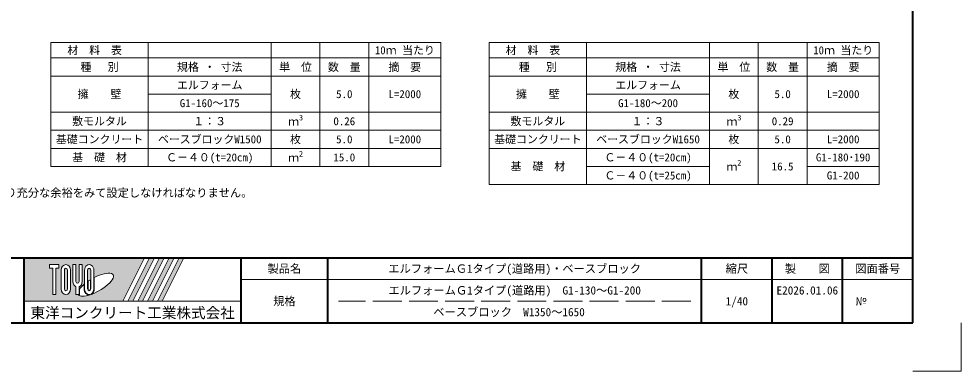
# Model space of a CAD drawing. Units: millimetres at full size, sheet at 1:40; details may follow other scales. Extents: x 221193 to 264773, y 874627 to 883926.
# Drawn here: x 256948 to 264773, y 874627 to 877550 of the extents above; entities that cross this region are included whole.
import ezdxf
from ezdxf.enums import TextEntityAlignment as Align

# ---------------------------------------------------------------- set-up
doc = ezdxf.new("R2010")
doc.units = ezdxf.units.MM
doc.header["$LTSCALE"] = 40
doc.linetypes.add('DASHED', pattern=[7.5, 6, -1.5])
for name, color, linetype, lineweight in [('0_2', 7, 'Continuous', 15), ('Defpoints_3', 8, 'Continuous', 0), ('図枠', 7, 'Continuous', 5), ('寸法線', 7, 'Continuous', 13), ('補助線', 8, 'Continuous', 13)]:
    doc.layers.add(name, color=color, linetype=linetype, lineweight=lineweight)
doc.styles.add('ＭＳ ゴシック', font='')
doc.styles.get('ＭＳ ゴシック').set_extended_font_data('MS Gothic')

msp = doc.modelspace()

# ---------------------------------------------------------------- hatches: boundary and pattern name
at = {"layer": '図枠'}
h = msp.add_hatch(color=256, dxfattribs=at)
h.paths.add_polyline_path([(256992.83, 875567.44), (256992.83, 875207.44), (257812.4, 875207.44), (257992.4, 875567.44)])
edge = h.paths.add_edge_path(flags=16)
edge.add_ellipse((257585.84, 875344.54), major_axis=(145.45529, 81.41703), ratio=0.34714733560223077, start_angle=-144.31121599963205, end_angle=72.18990337276256, ccw=False)
edge.add_ellipse((257531.98, 875309.38), major_axis=(-0, 49.5), ratio=0.8463541616161616, start_angle=-160.70345639224928, end_angle=-90.00000000003303)
edge.add_line((257573.87, 875309.38), (257573.87, 875403.74))
edge = h.paths.add_edge_path(flags=16)
edge.add_ellipse((257531.98, 875465.5), major_axis=(-0, 45.69231), ratio=0.8463541609673121, start_angle=-90.00000000003672, end_angle=89.99999999996345, ccw=False)
edge.add_line((257570.65, 875465.5), (257570.65, 875309.38))
edge.add_ellipse((257531.98, 875309.38), major_axis=(-0, 45.69231), ratio=0.8463541609673121, start_angle=90, end_angle=-90, ccw=False)
edge.add_line((257493.31, 875309.38), (257493.31, 875465.5))
edge = h.paths.add_edge_path(flags=16)
edge.add_line((257544.87, 875465.5), (257544.87, 875309.38))
edge.add_ellipse((257531.98, 875309.38), major_axis=(-0, 15.23077), ratio=0.8463541794902149, start_angle=90, end_angle=-90, ccw=False)
edge.add_line((257519.09, 875309.38), (257519.09, 875465.5))
edge.add_ellipse((257531.98, 875465.5), major_axis=(-0, 15.23077), ratio=0.8463541794902149, start_angle=-90.00000000010988, end_angle=89.9999999998904, ccw=False)
edge = h.paths.add_edge_path(flags=16)
edge.add_line((257541.65, 875385.7), (257541.65, 875309.38))
edge.add_ellipse((257531.98, 875309.38), major_axis=(0, 11.42308), ratio=0.8463541828528338, start_angle=90.00000000014603, end_angle=-89.99999999985357, ccw=False)
edge.add_line((257522.31, 875309.38), (257522.31, 875373.21))
edge.add_ellipse((257585.84, 875344.54), major_axis=(145.45529, 81.41703), ratio=0.34714733560223066, start_angle=107.7917417078508, end_angle=126.47131870341394, ccw=False)
edge = h.paths.add_edge_path(flags=16)
edge.add_ellipse((257435.3, 875371.26), major_axis=(0, 45.69231), ratio=0.8463541609673121, start_angle=-163.34116659766903, end_angle=-89.99999999996339, ccw=False)
edge.add_line((257448.19, 875328.18), (257448.19, 875263.69))
edge.add_line((257448.19, 875263.69), (257422.41, 875263.69))
edge.add_line((257422.41, 875263.69), (257422.41, 875328.18))
edge.add_ellipse((257435.3, 875371.26), major_axis=(-0, 45.69231), ratio=0.8463541609673121, start_angle=89.99999999996339, end_angle=163.34116659766894, ccw=False)
edge.add_line((257396.63, 875371.26), (257396.63, 875511.19))
edge.add_line((257396.63, 875511.19), (257422.41, 875511.19))
edge.add_line((257422.41, 875511.19), (257422.41, 875371.26))
edge.add_ellipse((257435.3, 875371.26), major_axis=(-0, 15.23077), ratio=0.8463541794902149, start_angle=89.99999999999999, end_angle=-90.00000000000001)
edge.add_line((257448.19, 875371.26), (257448.19, 875511.19))
edge.add_line((257448.19, 875511.19), (257473.97, 875511.19))
edge.add_line((257473.97, 875511.19), (257473.97, 875371.26))
edge = h.paths.add_edge_path(flags=16)
edge.add_line((257490.08, 875348.79), (257490.08, 875309.38))
edge.add_ellipse((257531.98, 875309.38), major_axis=(-0, 49.5), ratio=0.8463541616161616, start_angle=89.99999999999999, end_angle=-171.5442701011924)
edge.add_ellipse((257585.84, 875344.54), major_axis=(145.45529, 81.41703), ratio=0.34714733560223077, start_angle=-178.64953572421769, end_angle=-148.2924421206077, ccw=False)
edge.add_line((257442.63, 875259.88), (257451.41, 875259.88))
edge.add_line((257451.41, 875259.88), (257451.41, 875308.15))
edge.add_ellipse((257585.84, 875344.54), major_axis=(145.45529, 81.41703), ratio=0.34714733560223066, start_angle=148.21912046159218, end_angle=165.90812169807054, ccw=False)
edge = h.paths.add_edge_path(flags=16)
edge.add_ellipse((257338.62, 875465.5), major_axis=(-0, 45.69231), ratio=0.8463541609673121, start_angle=-90, end_angle=90, ccw=False)
edge.add_line((257377.29, 875465.5), (257377.29, 875309.38))
edge.add_ellipse((257338.62, 875309.38), major_axis=(-0, 45.69231), ratio=0.8463541609673121, start_angle=89.99999999996339, end_angle=-90.00000000003672, ccw=False)
edge.add_line((257299.95, 875309.38), (257299.95, 875465.5))
edge = h.paths.add_edge_path(flags=16)
edge.add_line((257351.51, 875465.5), (257351.51, 875309.38))
edge.add_ellipse((257338.62, 875309.38), major_axis=(-0, 15.23077), ratio=0.8463541794902149, start_angle=90, end_angle=-90, ccw=False)
edge.add_line((257325.73, 875309.38), (257325.73, 875465.5))
edge.add_ellipse((257338.62, 875465.5), major_axis=(-0, 15.23077), ratio=0.8463541794902149, start_angle=-90.00000000010988, end_angle=89.9999999998904, ccw=False)
h.paths.add_polyline_path([(257280.61, 875511.19), (257280.61, 875480.73), (257254.83, 875480.73), (257254.83, 875263.69), (257229.05, 875263.69), (257229.05, 875480.73), (257203.27, 875480.73), (257203.27, 875511.19)], flags=16)
for points in [[(257853.23, 875207.44), (257894.07, 875207.44), (258074.07, 875567.44), (258033.23, 875567.44)], [(258155.75, 875567.44), (258114.91, 875567.44), (257934.91, 875207.44), (257975.75, 875207.44)], [(258237.42, 875567.44), (258196.58, 875567.44), (258016.58, 875207.44), (258057.42, 875207.44)], [(258319.1, 875567.44), (258278.26, 875567.44), (258098.26, 875207.44), (258139.1, 875207.44)]]:
    msp.add_hatch(color=256, dxfattribs=at).paths.add_polyline_path(points)

# ---------------------------------------------------------------- linework, layer by layer
at = {"layer": 'Defpoints_3'}
for p, q in [((257212.83, 877353.57), (260452.83, 877353.57)), ((257212.83, 877353.57), (257212.83, 877226.07)), ((258022.83, 877353.57), (258022.83, 877226.07)), ((259042.83, 877353.57), (259042.83, 877226.07)), ((259447.83, 877353.57), (259447.83, 877226.07)), ((259852.83, 877353.57), (259852.83, 877226.07)), ((260452.83, 877353.57), (260452.83, 877226.07)), ((260852.83, 877353.57), (264092.83, 877353.57)), ((260852.83, 877353.57), (260852.83, 877226.07)), ((261662.83, 877353.57), (261662.83, 877226.07)), ((262682.83, 877353.57), (262682.83, 877226.07)), ((263087.83, 877353.57), (263087.83, 877226.07)), ((263492.83, 877353.57), (263492.83, 877226.07)), ((264092.83, 877353.57), (264092.83, 877226.07)), ((258022.83, 876926.07), (259042.83, 876926.07)), ((261662.83, 876926.07), (262682.83, 876926.07))]:
    msp.add_line(p, q, dxfattribs=at)
at = {"layer": 'Defpoints_3', "color": 7, "lineweight": 13}
for p in [(264772.83, 875027.44), (264372.83, 874627.44)]:
    msp.add_line(p, (264772.83, 874627.44), dxfattribs=at)
at = {"layer": '図枠', "lineweight": 40}
for p, q in [((264372.83, 875027.44), (264372.83, 882227.44)), ((253292.83, 875567.44), (264372.83, 875567.44)), ((256992.83, 875027.44), (256992.83, 875567.44)), ((258792.83, 875027.44), (258792.83, 875567.44)), ((259512.83, 875027.44), (259512.83, 875567.44)), ((262617.83, 875027.44), (262617.83, 875567.44)), ((263202.83, 875027.44), (263202.83, 875567.44)), ((263787.83, 875027.44), (263787.83, 875567.44)), ((253292.83, 875027.44), (264372.83, 875027.44))]:
    msp.add_line(p, q, dxfattribs=at)
at = {"layer": '図枠'}
for p, q in [((256992.83, 875567.44), (257992.4, 875567.44)), ((257992.4, 875567.44), (257812.4, 875207.44)), ((258033.23, 875567.44), (257853.23, 875207.44)), ((258074.07, 875567.44), (257894.07, 875207.44)), ((258114.91, 875567.44), (257934.91, 875207.44)), ((258155.75, 875567.44), (257975.75, 875207.44)), ((258196.58, 875567.44), (258016.58, 875207.44)), ((258033.23, 875567.44), (258074.07, 875567.44)), ((258237.42, 875567.44), (258057.42, 875207.44)), ((258278.26, 875567.44), (258098.26, 875207.44)), ((258114.91, 875567.44), (258155.75, 875567.44)), ((258319.1, 875567.44), (258139.1, 875207.44)), ((258196.58, 875567.44), (258237.42, 875567.44)), ((258278.26, 875567.44), (258319.1, 875567.44)), ((257203.27, 875511.19), (257203.27, 875480.73)), ((257203.27, 875511.19), (257280.61, 875511.19)), ((257229.05, 875480.73), (257203.27, 875480.73)), ((257229.05, 875480.73), (257229.05, 875263.69)), ((257254.83, 875480.73), (257254.83, 875263.69)), ((257280.61, 875480.73), (257254.83, 875480.73)), ((257280.61, 875511.19), (257280.61, 875480.73)), ((257299.95, 875465.5), (257299.95, 875309.38)), ((257325.73, 875309.38), (257325.73, 875465.5)), ((257351.51, 875465.5), (257351.51, 875309.38)), ((257377.29, 875309.38), (257377.29, 875465.5)), ((257396.63, 875511.19), (257422.41, 875511.19)), ((257396.63, 875371.26), (257396.63, 875511.19)), ((257422.41, 875511.19), (257422.41, 875371.26)), ((257448.19, 875511.19), (257473.97, 875511.19)), ((257448.19, 875371.26), (257448.19, 875511.19)), ((257473.97, 875511.19), (257473.97, 875371.26)), ((257493.31, 875465.5), (257493.31, 875309.38)), ((257519.09, 875309.38), (257519.09, 875465.5)), ((257544.87, 875465.5), (257544.87, 875309.38)), ((257570.65, 875309.38), (257570.65, 875465.5)), ((257541.65, 875385.7), (257541.65, 875309.38)), ((257573.87, 875309.38), (257573.87, 875403.74)), ((257422.41, 875328.18), (257422.41, 875263.69)), ((257448.19, 875328.18), (257448.19, 875263.69)), ((257451.41, 875308.15), (257451.41, 875259.88)), ((257490.08, 875348.79), (257490.08, 875309.38)), ((257522.31, 875309.38), (257522.31, 875373.21)), ((257254.83, 875263.69), (257229.05, 875263.69)), ((257448.19, 875263.69), (257422.41, 875263.69)), ((257442.63, 875259.88), (257451.41, 875259.88)), ((256992.83, 875207.44), (257812.4, 875207.44)), ((257853.23, 875207.44), (257894.07, 875207.44)), ((257934.91, 875207.44), (257975.75, 875207.44)), ((258016.58, 875207.44), (258057.42, 875207.44)), ((258098.26, 875207.44), (258139.1, 875207.44))]:
    msp.add_line(p, q, dxfattribs=at)
at = {"layer": '図枠', "lineweight": 13}
msp.add_line((264372.83, 875387.44), (258792.83, 875387.44), dxfattribs=at)
at = {"layer": '図枠', "linetype": 'DASHED', "lineweight": 9}
msp.add_line((262527.83, 875207.44), (259602.83, 875207.44), dxfattribs=at)
at = {"layer": '図枠'}
for centre, major_axis, ratio, start_param, end_param in [((257338.62, 875465.5), (-0, 45.69231), 0.846354, 4.71238898038469, 7.853981633974483), ((257338.62, 875465.5), (-0, 15.23077), 0.846354, 4.712388980383066, 7.853981633972864), ((257531.98, 875465.5), (-0, 45.69231), 0.846354, 4.712388980384148, 7.853981633973944), ((257531.98, 875465.5), (-0, 15.23077), 0.846354, 4.712388980383066, 7.853981633972864), ((257585.84, 875344.54), (145.45529, 81.41703), 0.347147, 1.681740509797189, 1.8219833196613588), ((257585.84, 875344.54), (145.45529, 81.41703), 0.347147, 4.262185332381571, 7.7429162813385775), ((257338.62, 875309.38), (-0, 45.69231), 0.846354, 1.5707963267943565, 4.712388980384148), ((257338.62, 875309.38), (-0, 15.23077), 0.846354, 1.5707963267948963, 4.71238898038469), ((257435.3, 875371.26), (-0, 45.69231), 0.846354, 1.5707963267943565, 2.80175574413495), ((257435.3, 875371.26), (-0, 15.23077), 0.846354, 1.5707963267948963, 4.71238898038469), ((257435.3, 875371.26), (0, 45.69231), 0.846354, 3.4814295630446357, 4.712388980385231), ((257585.84, 875344.54), (145.45529, 81.41703), 0.347147, 2.0815196641216462, 2.515512607317285), ((257531.98, 875309.38), (-0, 49.5), 0.846354, 1.5707963267948963, 3.3154678663287402), ((257531.98, 875309.38), (-0, 45.69231), 0.846354, 1.5707963267948963, 4.71238898038469), ((257531.98, 875309.38), (-0, 15.23077), 0.846354, 1.5707963267948963, 4.71238898038469), ((257531.98, 875309.38), (0, 11.42308), 0.846354, 1.5707963267970537, 4.712388980386853), ((257531.98, 875309.38), (-0, 49.5), 0.846354, 3.533843800013405, 4.712388980384202), ((257585.84, 875344.54), (145.45529, 81.41703), 0.347147, 3.2093975090562408, 4.200445063285567)]:
    msp.add_ellipse(centre, major_axis=major_axis, ratio=ratio, start_param=start_param, end_param=end_param, dxfattribs=at)
at = {"layer": '寸法線'}
for p, q in [((257212.83, 877226.07), (260452.83, 877226.07)), ((257212.83, 877226.07), (257212.83, 876326.07)), ((258022.83, 877226.07), (258022.83, 876326.07)), ((259042.83, 877226.07), (259042.83, 876326.07)), ((259447.83, 877226.07), (259447.83, 876326.07)), ((259852.83, 877226.07), (259852.83, 876326.07)), ((260452.83, 877226.07), (260452.83, 876326.07)), ((260852.83, 877226.07), (264092.83, 877226.07)), ((260852.83, 877226.07), (260852.83, 876176.07)), ((261662.83, 877226.07), (261662.83, 876176.07)), ((262682.83, 877226.07), (262682.83, 876176.07)), ((263087.83, 877226.07), (263087.83, 876176.07)), ((263492.83, 877226.07), (263492.83, 876176.07)), ((264092.83, 877226.07), (264092.83, 876176.07)), ((257212.83, 877076.07), (260452.83, 877076.07)), ((260852.83, 877076.07), (264092.83, 877076.07)), ((257212.83, 876776.07), (260452.83, 876776.07)), ((260852.83, 876776.07), (264092.83, 876776.07)), ((257212.83, 876626.07), (260452.83, 876626.07)), ((260852.83, 876626.07), (264092.83, 876626.07)), ((257212.83, 876476.07), (260452.83, 876476.07)), ((260852.83, 876476.07), (264092.83, 876476.07)), ((257212.83, 876326.07), (260452.83, 876326.07)), ((261662.83, 876326.07), (262682.83, 876326.07)), ((263492.83, 876326.07), (264092.83, 876326.07)), ((260852.83, 876176.07), (264092.83, 876176.07))]:
    msp.add_line(p, q, dxfattribs=at)
at = {"layer": '補助線'}
msp.add_line((256992.83, 875207.44), (258792.83, 875207.44), dxfattribs=at)

# ---------------------------------------------------------------- texts
at = {"layer": '0_2', "style": 'ＭＳ ゴシック'}
msp.add_text('\u3000 (2)根入れ深さは、基礎底版が地表に出ないようまた排水施設等の構造物より充分な余裕をみて設定しなければなりません。', height=68.36, dxfattribs=at).set_placement((253572.83, 876141.06), align=Align.TOP_LEFT)
at = {"layer": '図枠', "style": 'ＭＳ ゴシック'}
for s, height, p in [('製品名', 68.36, (259152.83, 875477.44)), ('エルフォームＧ1タイプ(道路用)・ベースブロック', 68.36, (261065.33, 875477.44)), ('縮尺', 68.36, (262910.33, 875477.44)), ('製\u3000\u3000図', 68.36, (263495.33, 875477.44)), ('図面番号', 68.36, (264080.33, 875477.44)), ('エルフォームＧ1タイプ(道路用)\u3000G1-130～G1-200', 68.36, (261065.33, 875297.44)), ('E2026.01.06', 68.36, (263495.33, 875297.44)), ('規格', 68.36, (259152.83, 875207.44)), ('1/40', 68.36, (262910.33, 875207.44)), ('東洋コンクリート工業株式会社', 88.87, (257892.83, 875111.82)), ('ベースブロック\u3000W1350～1650\u3000', 68.36, (261065.33, 875117.44))]:
    msp.add_text(s, height=height, dxfattribs=at).set_placement(p, align=Align.MIDDLE_CENTER)
msp.add_text('№', height=68.36, dxfattribs=at).set_placement((263894.67, 875207.44), align=Align.MIDDLE_LEFT)
at = {"layer": '寸法線', "style": 'ＭＳ ゴシック'}
for p in [(257214.83, 877289.82), (260854.83, 877289.82)]:
    msp.add_text('   材  料  表', height=66.46, dxfattribs=at).set_placement(p, align=Align.MIDDLE_LEFT)
for s, p in [('10ｍ 当たり', (260152.83, 877289.82)), ('10ｍ 当たり', (263792.83, 877289.82)), ('種   別', (257617.83, 877151.07)), ('規格 ・ 寸法', (258532.83, 877151.07)), ('単  位', (259245.33, 877151.07)), ('数  量', (259650.33, 877151.07)), ('摘  要', (260152.83, 877151.07)), ('種   別', (261257.83, 877151.07)), ('規格 ・ 寸法', (262172.83, 877151.07)), ('単  位', (262885.33, 877151.07)), ('数  量', (263290.33, 877151.07)), ('摘  要', (263792.83, 877151.07)), ('エルフォーム', (258532.83, 877001.07)), ('エルフォーム', (262172.83, 877001.07)), ('擁\u3000\u3000壁', (257617.83, 876926.07)), ('枚', (259245.33, 876926.07)), ('5.0', (259650.33, 876926.07)), ('L=2000', (260152.83, 876926.07)), ('擁\u3000\u3000壁', (261257.83, 876926.07)), ('枚', (262885.33, 876926.07)), ('5.0', (263290.33, 876926.07)), ('L=2000', (263792.83, 876926.07)), ('G1-160～175', (258532.83, 876851.07)), ('G1-180～200', (262172.83, 876851.07)), ('敷モルタル', (257617.83, 876701.07)), ('１：３', (258532.83, 876701.07)), ('0.26', (259650.33, 876701.07)), ('敷モルタル', (261257.83, 876701.07)), ('１：３', (262172.83, 876701.07)), ('0.29', (263290.33, 876701.07)), ('基礎コンクリート', (257617.83, 876551.07)), ('ベースブロックW1500', (258532.83, 876551.07)), ('枚', (259245.33, 876551.07)), ('5.0', (259650.33, 876551.07)), ('L=2000', (260152.83, 876551.07)), ('基礎コンクリート', (261257.83, 876551.07)), ('ベースブロックW1650', (262172.83, 876551.07)), ('枚', (262885.33, 876551.07)), ('5.0', (263290.33, 876551.07)), ('L=2000', (263792.83, 876551.07)), ('基  礎  材', (257617.83, 876401.07)), ('Ｃ－４０(t=20cm)', (258532.83, 876401.07)), ('15.0', (259650.33, 876401.07)), ('Ｃ－４０(t=20cm)', (262172.83, 876401.07)), ('G1-180･190', (263792.83, 876401.07)), ('基  礎  材', (261257.83, 876326.07)), ('16.5', (263290.33, 876326.07)), ('Ｃ－４０(t=25cm)', (262172.83, 876251.07)), ('G1-200', (263792.83, 876251.07))]:
    msp.add_text(s, height=66.46, dxfattribs=at).set_placement(p, align=Align.MIDDLE_CENTER)
for s, height, p in [('ｍ', 66.46, (259184.15, 876644.85)), ('3', 46.52, (259274.8, 876693.85)), ('ｍ', 66.46, (262824.15, 876644.85)), ('3', 46.52, (262914.8, 876693.85)), ('ｍ', 66.46, (259184.15, 876344.85)), ('2', 46.52, (259274.8, 876393.85)), ('ｍ', 66.46, (262824.15, 876269.85)), ('2', 46.52, (262914.8, 876318.85))]:
    msp.add_text(s, height=height, dxfattribs=at).set_placement(p, align=Align.BOTTOM_LEFT)

doc.saveas('drawing.dxf')
